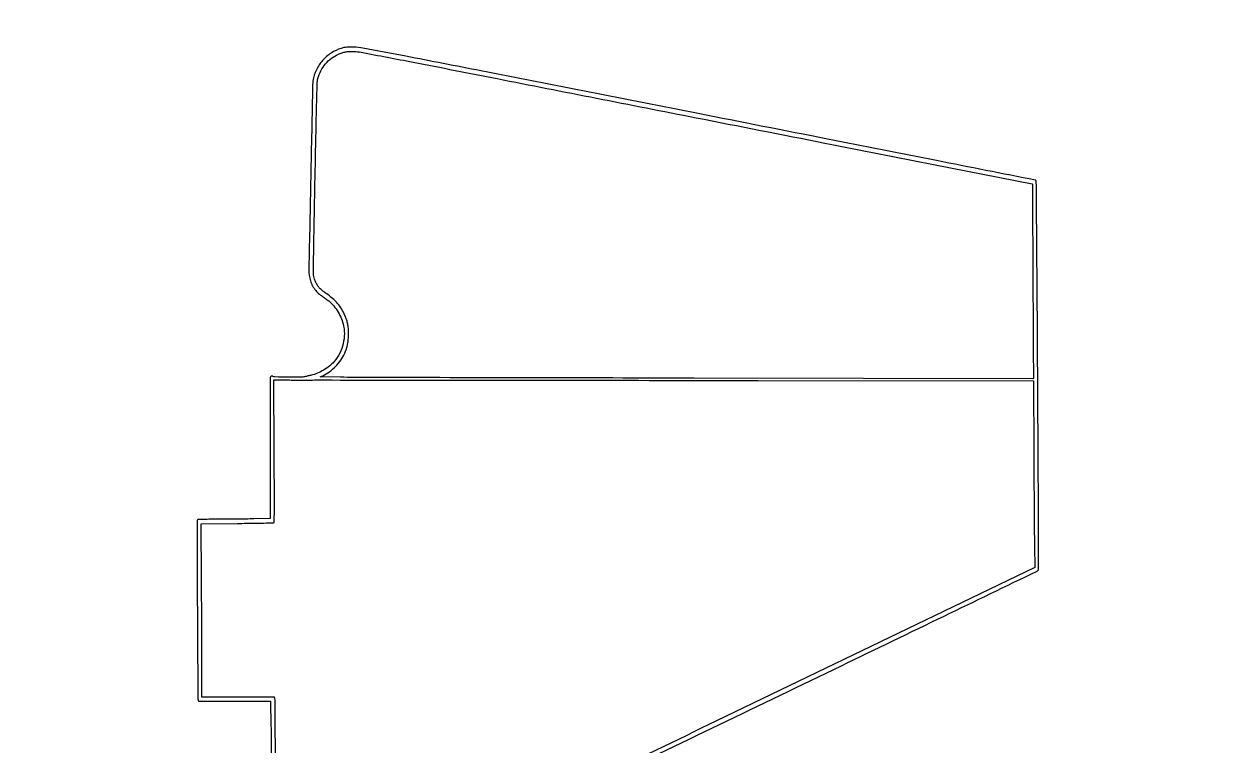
# Model space of a CAD drawing. Extents: x 56 to 1133, y 13 to 780.
# Drawn here: x 55.6 to 241.9, y 525.7 to 639 of the extents above; entities that cross this region are included whole.
import ezdxf

# ---------------------------------------------------------------- set-up
doc = ezdxf.new("R2010")
doc.units = 0
doc.header["$MEASUREMENT"] = 0

msp = doc.modelspace()

# ---------------------------------------------------------------- linework, layer by layer
for points in [[(563.623791, 746.280965, 0.000024), (512.7183, 748.668533, -0.000001), (459.121102, 751.17978, -0.000001), (407.844657, 753.582407, -0.000001), (364.322196, 755.62181, -0.000003), (342.098843, 756.663341), (304.216786, 758.439), (214.179413, 758.439, 0.000047), (168.586009, 758.434684, 0.000234), (142.920928, 758.417802, 0.000007), (124.182622, 758.396437, 0.198612), (124.04052, 758.33748, 0.198833), (123.941681, 758.098964, 0.000007), (123.932666, 727.145607, 0.000007), (123.924542, 696.192175, 0.198977), (124.02325, 695.95379, -0.195999), (124.063995, 695.856961, -0.000177), (124.091413, 693.332839, -0.001513), (124.114673, 690.224487, -0.000576), (124.129, 685.89062), (124.1505, 675.9117), (358.825898, 675.890535, 0.000017), (481.082405, 675.883684, 0.000096)], [(597.152773, 709.532732, 0.000001), (644.775909, 711.772814, 0.02038)], [(546.558755, 675.894767, 0.000001), (593.453206, 675.911769, 0.256594)], [(114.327922, 505.159407, 0.000001), (108.775481, 472.363282, 0.000003), (103.245268, 439.696851, 0.041949)], [(529.032925, 286.436984, -0.000002), (529.83462, 265.012438, -0.000004), (530.769888, 240.009811, -0.000003), (531.839084, 211.4154, 0.000001), (532.991169, 180.601107, 0.000001), (534.178651, 148.843697, 0.000001), (535.23949, 120.47627, 0.000003), (535.941746, 101.701946, 0.000115)], [(340.916813, 486.835527, -0.000001), (340.895598, 462.377991, -0.192633)], [(1130.14234, 577.288816, 0.000001), (1112.945079, 577.188951, 0.000111)], [(593.378593, 696.469297, 0.000002), (562.930092, 696.495285, 0.000139)], [(659.5416, 273.9771, -0.000009), (659.54438, 420.999454, -0.000183)], [(340.275612, 460.29304, 0.000001), (337.392807, 449.674757, 0.000025)], [(528.70788, 577.073614, 0.000003), (528.686579, 549.005158, 0.000159)], [(308.265541, 303.202231, -0.000001), (310.164009, 315.537643, -0.000018)], [(113.319169, 495.132832, -0.000001), (114.957787, 504.802168, -0.185562)], [(95.153308, 521.81244, 0.000452), (95.130903, 526.130182, 0.000745), (95.103226, 529.779837, 0.000043), (95.073115, 533.067035, 0.136928), (95.050471, 533.145363, 0.255211), (94.97276, 533.189597, 0.00059), (93.610496, 533.21212, 0.002884), (91.860044, 533.228897, 0.000954), (89.290307, 533.2338), (83.5848, 533.2338), (83.5848, 538.084291, 0.000766), (83.581036, 540.540377, 0.000266), (83.568298, 544.082074, 0.000264), (83.550132, 547.982955, 0.000308), (83.528625, 551.690947), (83.472449, 560.447112), (89.171943, 560.505396, 0.000804), (92.01386, 560.539032, 0.003658), (93.66847, 560.573386, 0.00135), (94.836294, 560.609338, 0.242292), (94.940348, 560.66739, 0.147349), (94.968391, 560.76005, 0.000067), (94.972165, 564.015534, 0.00096), (94.96893, 567.637673, 0.000583), (94.951892, 571.91969), (94.894524, 583.068281), (97.382412, 583.031649, 0.000689), (98.363098, 583.018561, 0.000927), (99.251314, 583.009579, 0.000632), (99.996648, 583.004365, 0.009929), (100.251, 583.007958, -0.008689), (101.638745, 583.031002, -0.000022), (121.14499, 583.015038, -0.000136), (143.626635, 582.989544, -0.000076), (170.986968, 582.946942), (214.270235, 582.872985), (214.323778, 571.568242, 0.000272), (214.347927, 566.99513, 0.000307), (214.37621, 562.602644, 0.00028), (214.404654, 558.866676, 0.001679), (214.427082, 556.9218), (214.476844, 553.5801), (164.467775, 529.474699, 0.000085), (145.286579, 520.224962, 0.000141), (129.126223, 512.422972, 0.000002), (114.458015, 505.336203, 0.10741)], [(478.976143, 642.156178, 0.000003), (460.681715, 642.17741, 0.000206)], [(129.664983, 511.920604, -0.000029), (145.785607, 519.692178, -0.000018), (164.9277, 528.918162, 0.000102), (184.076715, 538.151455, 0.000169), (200.220583, 545.94649, 0.000004), (214.85255, 553.017731, 0.07872), (214.981686, 553.107469, 0.20441), (215.076422, 553.32961, 0.000308), (215.072977, 557.832137, 0.001059), (215.047632, 565.07736, 0.000089), (214.939386, 583.756946, 0.000168), (214.850538, 597.836126, 0.000567), (214.778869, 607.04524, 0.00003), (214.714197, 614.249038, 0.196602), (214.666459, 614.362807, 0.14854), (214.577504, 614.410292, 0.000003), (199.03491, 617.486587, 0.000206), (181.907395, 620.869135, 0.000124), (161.579959, 624.869705, 0.000052), (127.433847, 631.577393, 0.000795), (115.613463, 633.878617, 0.00091), (108.895033, 635.162829, 0.040873), (107.4843, 635.312, 0.008047), (106.993783, 635.315706, 0.010947), (106.551465, 635.302241, 0.012175), (106.178927, 635.273621, 0.031104), (105.911907, 635.22965, 0.069488), (104.267997, 634.603077, 0.0697), (102.86053, 633.550607, 0.069245), (101.78915, 632.145001, 0.06713), (101.128424, 630.485682, 0.056017), (100.988685, 629.440977, 0.000148), (100.686974, 614.906963, 0.000175), (100.396382, 600.457869, 0.047073), (100.488635, 599.218838, 0.048554), (100.713131, 598.393003, 0.047596), (101.093748, 597.620078, 0.047737), (101.612381, 596.935155, 0.049474), (102.24583, 596.370064, -0.000146), (102.494467, 596.188836, -0.000094), (102.782512, 595.978672, -0.000095), (103.06416, 595.773013, -0.000178), (103.291389, 595.606901, -0.048655), (104.109627, 594.876345, -0.039679), (104.834868, 593.952231, -0.039416), (105.409891, 592.917663, -0.046117), (105.78047, 591.85771, -0.061386), (105.970398, 590.302848, -0.058099), (105.7839, 588.718007, -0.058344), (105.239239, 587.224789, -0.062989), (104.374766, 585.9396, -0.042767), (103.627088, 585.218401, -0.035188), (102.719011, 584.581641, -0.035557), (101.743019, 584.085731, -0.047033), (100.792515, 583.786458, 0.002917), (100.517558, 583.725876, 0.002943), (100.244129, 583.662261, 0.002869), (100.006595, 583.604078, 0.011899), (99.864294, 583.564734, -0.07222), (99.324768, 583.483547, -0.002592), (97.229762, 583.483583, -0.001541), (95.057128, 583.50158, -0.137579), (94.75056, 583.591333, 0.043302), (94.662633, 583.636184, 0.087276), (94.58678, 583.652434, 0.09395), (94.513651, 583.64135, 0.056609), (94.434458, 583.603011, 0.251736), (94.335779, 583.428082, 0.002362), (94.311883, 581.902424, 0.003061), (94.299432, 579.31695, 0.000237), (94.311768, 572.386714), (94.336836, 561.263871), (91.731468, 561.207984, -0.001886), (90.51745, 561.186523, -0.000985), (89.005027, 561.16847, -0.00098), (87.453528, 561.156048, -0.0015), (86.108569, 561.151949, 0.001674), (84.941798, 561.147985, 0.002605), (83.93605, 561.135962, 0.000754), (83.062069, 561.119641, 0.086774), (82.950144, 561.097734, 0.307755), (82.855905, 560.962114, 0.001124), (82.839785, 558.925745, 0.002306), (82.836262, 555.587666, 0.000195), (82.870192, 546.990684, 0.000467), (82.898663, 541.589049, 0.000763), (82.934071, 537.009849, 0.000068), (82.972625, 532.906351, 0.087019), (83.002073, 532.74735), (83.073012, 532.557), (88.729514, 532.557), (94.386016, 532.557), (94.442108, 528.736112, -0.001764), (94.463729, 526.797425, -0.000606), (94.481723, 523.991461, -0.000602)], [(321.234872, 387.4257), (331.297936, 424.538048, 0.000031), (335.156582, 438.772108, 0.000051), (338.404975, 450.762803), (341.355812, 461.659591, 0.06621), (341.361, 461.698598, -0.413751), (341.380839, 461.718469, -0.000002), (350.38024, 461.732641, -0.000245), (360.291398, 461.743336, -0.000147), (372.064797, 461.7468), (402.768594, 461.7468), (402.891952, 461.30265, -0.001526), (403.232355, 460.06236, -0.000038), (404.771147, 454.386117, -0.000039), (407.3347, 444.924004, -0.000004), (413.387069, 422.577), (422.906997, 387.4257)], [(406.87465, 449.277685, 0.000002), (404.013931, 459.83339, 0.00469)], [(659.189342, 332.340905, -0.000015), (659.196643, 226.03005, -0.00003)], [(94.757333, 450.12354, 0.000006), (94.838584, 435.235459, 0.13789)], [(89.523016, 510.632371, 0.000024), (89.606521, 494.57356, 0.000024), (89.691554, 478.518397, 0.169009)]]:
    msp.add_lwpolyline(points, format="xyb")
msp.add_lwpolyline([(161.245589, 624.230696, -0.000024), (181.504321, 620.248111, -0.00004), (198.560565, 616.892847), (214.074937, 613.839617, -0.194219), (214.087518, 613.831411, -0.152127), (214.100565, 613.790287, -0.000001), (214.181019, 598.542177, -0.000001), (214.261436, 583.294075, -0.152058), (214.248824, 583.252796, -0.248518), (214.188314, 583.220886), (160.950255, 583.320578, -0.000013), (109.792209, 583.417729, -0.003427), (105.344521, 583.456774), (102.189542, 583.506096), (102.612743, 583.702168, 0.051192), (103.628114, 584.305524, 0.040758), (104.586887, 585.146309, 0.040173), (105.411022, 586.146697, 0.045632), (106.025495, 587.225915, 0.028353), (106.299626, 587.933315, 0.029519), (106.4877, 588.657807, 0.027976), (106.59629, 589.43383, 0.020943), (106.631861, 590.2965, 0.017027), (106.602745, 591.134755, 0.031224), (106.513371, 591.812052, 0.032661), (106.343793, 592.452284, 0.020744), (106.067847, 593.1729, 0.037867), (105.557982, 594.1454, 0.037489), (104.905761, 595.033346, 0.035607), (104.095444, 595.853031, 0.028112), (103.112719, 596.621655, -0.00985), (102.780057, 596.862801, -0.009856), (102.457227, 597.11681, -0.009729), (102.184364, 597.349368, -0.038097), (102.030474, 597.508275, -0.038121), (101.764643, 597.883007, -0.023438), (101.508001, 598.359645, -0.023409), (101.29643, 598.859709, -0.037163), (101.168394, 599.3064, -0.053819), (101.119646, 599.805712, -0.000767), (101.154971, 602.812364, -0.00141), (101.225443, 607.188453, -0.000297), (101.37461, 614.8305, -0.000252), (101.54589, 623.137874, -0.001725), (101.646406, 627.228225, -0.001393), (101.726296, 629.820871, -0.059628), (101.80998, 630.36461, -0.050471), (102.297974, 631.612845, -0.05656), (103.011857, 632.687083, -0.0576), (103.935507, 633.558293, -0.05576), (105.043245, 634.206908, -0.027069), (105.615754, 634.425141, -0.033893), (106.167398, 634.561483, -0.031345), (106.766071, 634.628737, -0.018608), (107.4843, 634.637348, -0.041107), (108.641138, 634.512634, -0.000412), (116.778062, 632.944512, -0.000648), (129.980148, 630.371209, -0.000066)], format="xyb", close=True)

doc.saveas('drawing.dxf')
